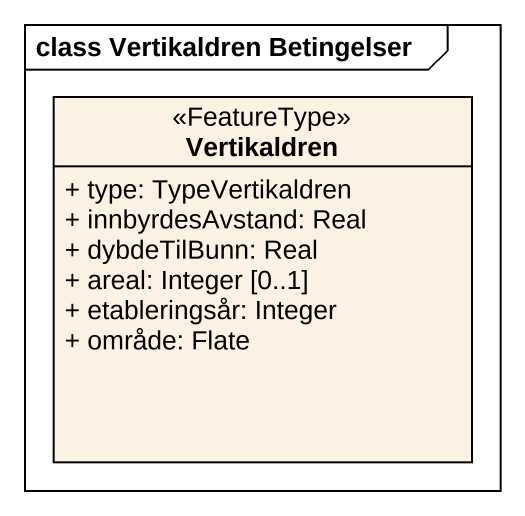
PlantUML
@startuml
mainframe class Vertikaldren Betingelser
hide circle
hide empty members
skinparam classAttributeIconSize 0
class Vertikaldren <<FeatureType>> {
  + type: TypeVertikaldren
  + innbyrdesAvstand: Real
  + dybdeTilBunn: Real
  + areal: Integer [0..1]
  + etableringsår: Integer
  + område: Flate
}
@enduml
